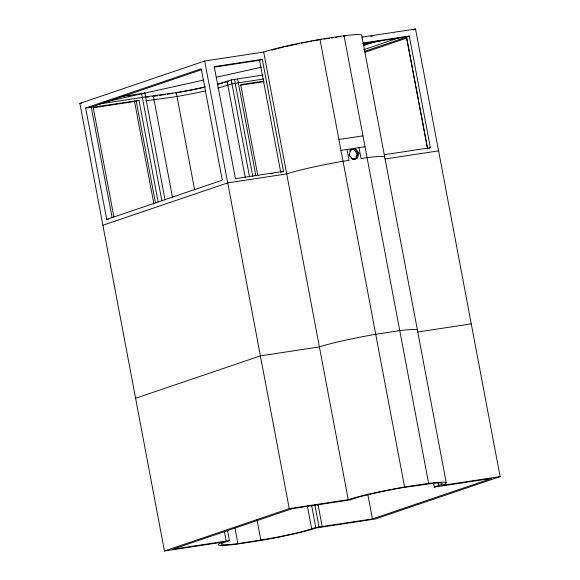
<?xml version="1.0" encoding="UTF-8"?>
<svg xmlns="http://www.w3.org/2000/svg" width="580" height="580" viewBox="0 0 580 580"><rect width="100%" height="100%" fill="white"/><g stroke="black" fill="none" stroke-linecap="round" stroke-linejoin="round"><path stroke-width="0.87" d="M353.959 159.181L355.591 158.934L357.157 153.845L358.918 153.25L355.576 148.908L350.856 149.763L349.979 151.155M356.475 157.615L357.338 154.802M349.638 156.382L349.117 154.737L350.856 149.763M433.441 482.676L434.275 487.12L441.438 484.503A48.459 3.466 -10.7 0 0 434.188 483.22L403.528 487.49L391.391 489.716A48.459 3.466 -10.7 0 0 358.766 497.053L349.638 499.967L292.124 508.696L172.782 549.224L229.433 540.625L227.418 529.968M361.92 37.142L415.548 29L500.127 476.608L375.318 518.991L316.325 527.945A52.592 3.763 -10.7 0 1 260 540.611L235.958 544.258A52.592 3.763 -10.7 0 1 223.445 542.046L164.452 551L79.873 103.392L204.682 61.009L263.675 52.055A52.592 3.763 -10.7 0 1 320 39.389L344.041 35.742A52.592 3.763 -10.7 0 1 361.673 35.047L446.245 482.661M85.659 108.025L201.245 68.773L222.292 180.177L106.706 219.429L85.659 108.025L91.248 107.177L201.702 69.672M143.202 93.576L144.855 93.01L165.032 199.803M93.09 107.793L136.249 101.239L138.982 100.311L158.195 202.007M214.194 67.157L259.564 60.269L262.298 59.341L283.461 171.354L281.416 172.05M217.848 83.933A49.329 3.531 -10.7 0 0 221.879 82.867L231.231 79.902L263.175 75.052M363.747 45.537L377.384 40.912M412.982 29.87L415.548 29M363.631 49.742L400.287 37.294M362.95 43.558L406.551 36.939L409.284 36.011L430.389 147.719L429.026 148.183M364.472 51.395L406.428 37.149L427.561 149.016M364.929 52.287L406.885 38.041M102.906 225.257L227.708 182.874L286.701 173.92A52.592 3.763 -10.7 0 1 343.026 161.254L349.037 160.341L346.978 149.466M135.597 398.264L260.398 355.881L319.392 346.927A52.592 3.763 -10.7 0 1 375.717 334.269L399.758 330.614A52.592 3.763 -10.7 0 1 417.39 329.926M164.452 551L289.26 508.616L348.254 499.663A52.592 3.763 -10.7 0 1 404.579 487.004L428.613 483.35A52.592 3.763 -10.7 0 1 441.134 485.561L500.127 476.608M229.433 540.625L222.299 543.25A49.329 3.531 -10.7 0 0 229.68 544.555L237.923 543.699L273.245 537.943A49.329 3.531 -10.7 0 0 306.457 530.475L315.803 527.51L372.454 518.912L491.796 478.384L434.275 487.12M271.875 50.134L274.188 49.445A48.459 3.466 -10.7 0 1 276.5 48.822M104.85 101.993L203.826 80.018M216.195 77.27L261.261 67.266M363.776 44.501L382.329 40.383M349.747 150.082L355.576 148.908L350.559 150.002M306.813 42.108L308.546 41.789M310.286 41.47L312.018 41.151M313.751 40.832L318.949 39.882M145.109 96.947L176.248 92.611L188.667 90.335A49.329 3.531 -10.7 0 0 205.595 86.833M319.819 39.752L321.559 39.483M324.169 39.092L325.909 38.824M327.642 38.563L329.382 38.294M331.122 38.033L332.862 37.773M335.472 37.374L337.205 37.113M338.945 36.844L340.685 36.584M370.729 36.315L372.512 36.047M363.007 43.036L409.284 36.011M262.298 59.341L214.252 66.635L235.422 178.647L283.461 171.354M120.241 96.751L144.855 93.01M79.873 103.392L81.432 103.153M128.224 96.048L130 95.78M99.622 103.907L145.594 96.925M263.914 78.967L231.971 83.817L222.618 86.782A49.329 3.531 -10.7 0 1 217.718 88.066M152.279 96.512L157.615 95.7M159.399 95.432L165.633 94.482M167.41 94.214L172.753 93.402M263.878 81.142L240.635 84.673L257.875 175.892M138.982 100.311L93.177 107.264L113.897 216.92M240.584 85.195L263.82 81.664M338.916 139.497L362.957 135.85M340.967 150.379L365.008 146.725M384.12 154.744L430.389 147.719M270.947 173.768L272.723 173.5M384.946 159.007L438.574 150.865M106.706 219.429L108.308 219.182M417.636 332.014L471.264 323.872M343.345 36.264L345.136 36.076M145.841 100.862L176.987 96.526L189.406 94.25A49.329 3.531 -10.7 0 0 205.436 90.944M355.591 158.934L352.459 159.079L351.183 158.144M357.157 153.845L353.814 149.51L358.918 153.25L357.36 158.333L352.459 159.079L349.117 154.737M406.551 36.939L427.656 148.647M438.27 482.93L438.777 485.59M344.041 35.742L428.613 483.35M358.998 147.639L361.057 158.521L367.067 157.608A52.592 3.763 -10.7 0 1 384.7 156.912M320 39.389L404.579 487.004M367.756 494.051L372.454 518.912M263.675 52.055L348.254 499.663M259.564 60.269L280.727 172.282M237.597 78.938L255.932 175.965M317.978 504.346L322.168 526.546M234.48 79.409L252.815 176.443M314.86 504.817L319.058 527.017M231.231 79.902L249.567 176.936M311.612 505.31L315.803 527.51M227.106 81.302L245.268 177.451M307.32 505.825L311.677 528.909M204.682 61.009L289.26 508.616M176.248 92.611L194.583 189.645M256.969 519.796L260.826 540.219M153.345 96.091L172.521 197.555M234.9 527.713L237.923 543.699M141.6 93.51L161.943 201.18M224.329 531.352L226.178 541.118M136.249 101.239L155.462 202.935M134.422 100.898L153.917 204.088M91.248 107.177L112.136 217.696M228.803 81.28A52.592 3.763 -10.7 0 1 224.3 82.57M222.792 82.976A52.592 3.763 -10.7 0 1 217.805 84.252M203.913 87.457A52.592 3.763 -10.7 0 1 202.115 87.848M201.267 88.022A52.592 3.763 -10.7 0 1 199.549 88.385M197.802 88.747A52.592 3.763 -10.7 0 1 175.421 92.996M148.436 96.998A52.592 3.763 -10.7 0 1 146.588 97.201M278.146 48.401A48.459 3.466 -10.7 0 1 283.504 47.081M285.099 46.705A48.459 3.466 -10.7 0 1 294.633 44.58M295.466 44.399A48.459 3.466 -10.7 0 1 299.766 43.507M301.52 43.152A48.459 3.466 -10.7 0 1 305.935 42.275"/></g></svg>
